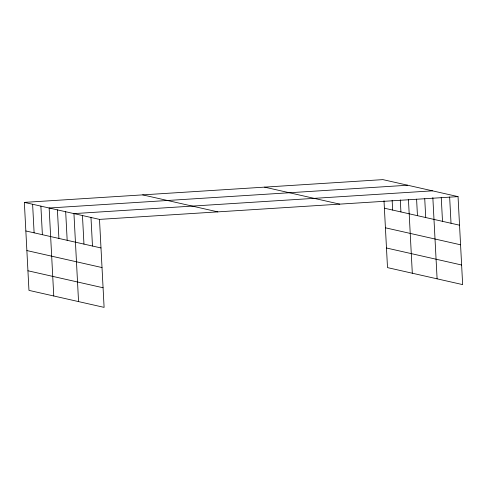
<?xml version="1.0" encoding="UTF-8"?>
<svg xmlns="http://www.w3.org/2000/svg" width="487" height="487" viewBox="0 0 487 487"><rect width="100%" height="100%" fill="white"/><g stroke="black" fill="none" stroke-linecap="round" stroke-linejoin="round"><path stroke-width="0.73" d="M24.35 202.391L99.494 219.387L104.102 307.376L28.958 290.38L24.35 202.391L382.898 179.624L458.042 196.62L462.65 284.609L387.506 267.613L383.999 200.681M407.692 185.237L49.144 208.004L53.759 295.986M432.493 190.843L73.945 213.61L78.553 301.593M99.494 219.387L458.042 196.62M384.395 208.199L459.533 225.189M264.575 187.142L339.719 204.132M385.418 227.8L460.562 244.797M386.477 248.005L461.621 265.001M142.673 194.879L217.811 211.875M25.848 230.96L100.992 247.956M26.876 250.568L102.02 267.564M27.936 270.772L103.074 287.768M449.641 196.949L451.023 223.265M441.24 197.278L442.506 221.342M432.846 197.612L437.101 278.826M424.737 198.745L425.723 217.543M416.592 199.134L417.456 215.674M408.441 199.518L412.306 273.219M400.296 199.907L400.923 211.936M392.145 200.291L392.656 210.067M90.978 217.464L92.475 246.032M82.461 215.534L83.959 244.103M65.678 211.742L67.176 240.31M57.411 209.873L58.909 238.441M40.884 206.129L42.381 234.704M32.617 204.26L34.114 232.835"/></g></svg>
